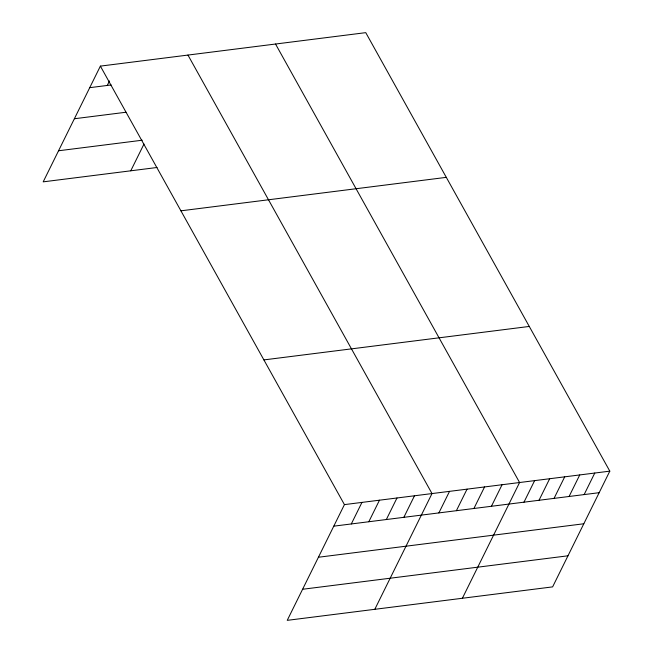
<?xml version="1.0" encoding="UTF-8"?>
<svg xmlns="http://www.w3.org/2000/svg" width="653" height="653" viewBox="0 0 653 653"><rect width="100%" height="100%" fill="white"/><g stroke="black" fill="none" stroke-linecap="round" stroke-linejoin="round"><path stroke-width="0.98" d="M100.382 66.116L344.433 504.614L287.238 620.35L552.618 586.884L609.812 471.148L365.762 32.65L100.382 66.116L43.188 181.852L157.03 167.494M107.255 85.453L109.467 80.964M130.763 170.808L143.987 144.044M351.306 523.951L361.95 502.41M368.814 521.739L379.466 500.198M386.331 519.535L396.983 497.986M403.848 517.323L414.492 495.782M374.814 609.306L432.008 493.57L187.958 55.072M438.881 512.907L449.525 491.366M456.39 510.695L467.042 489.154M473.907 508.491L484.559 486.942M491.423 506.279L502.067 484.738M462.389 598.262L519.584 482.526L275.533 44.029M523.975 502.173L534.627 480.632M539.011 500.28L549.663 478.731M554.054 498.378L564.698 476.837M569.09 496.484L579.742 474.943M584.133 494.59L594.777 473.041M89.739 87.665L111.141 84.963M74.377 118.748L125.947 112.243M58.55 150.77L142.232 140.215M180.922 210.821L446.301 177.355M263.902 359.909L529.281 326.443M344.433 504.614L609.812 471.148M333.789 526.163L599.168 492.689M318.427 557.246L583.806 523.771M302.6 589.267L567.979 555.801"/></g></svg>
